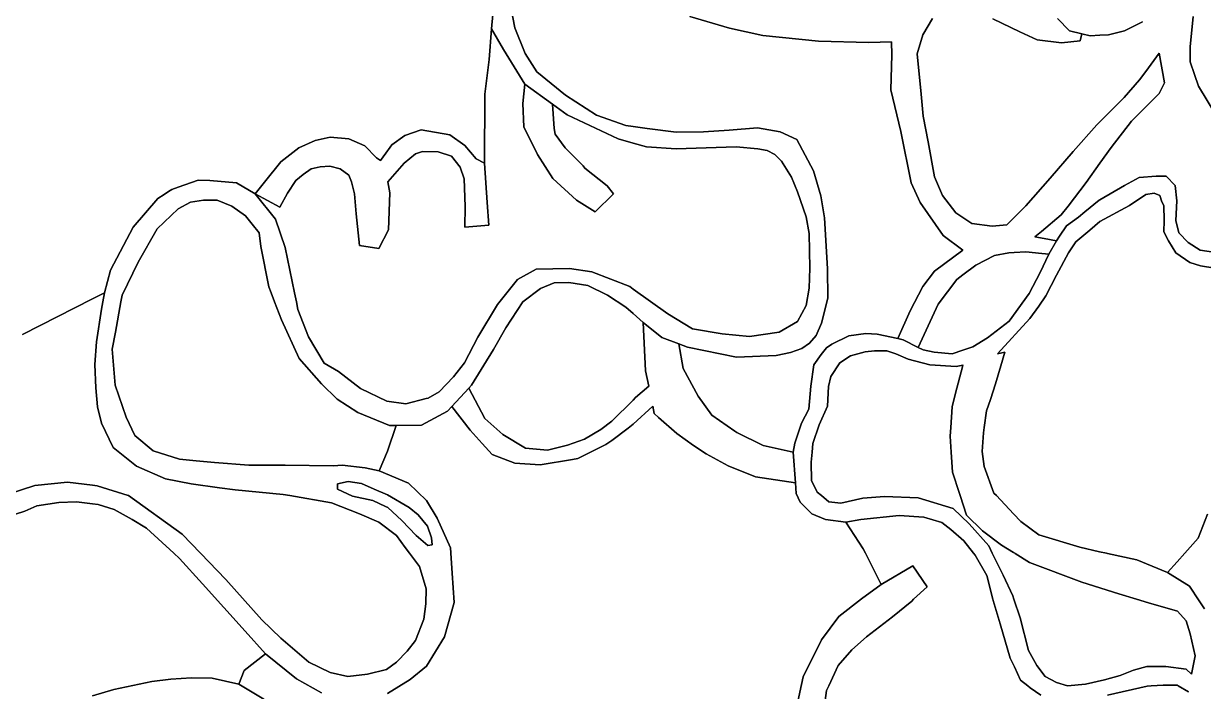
# Model space of a CAD drawing. Header units: inches. Extents: x 288635 to 1232953, y 676945 to 1655780.
# Drawn here: x 509726 to 531902, y 1156167 to 1168717 of the extents above; entities that cross this region are included whole.
import ezdxf

# ---------------------------------------------------------------- set-up
doc = ezdxf.new("R2010")
doc.units = ezdxf.units.IN
doc.header["$MEASUREMENT"] = 0

msp = doc.modelspace()

# ---------------------------------------------------------------- linework, layer by layer
at = {"color": 1}
for points in [[(509418.004, 1159867.7141), (509936.1651, 1160035.3545), (510550.8463, 1160101.3946), (511023.4429, 1160041.2459), (511109.6474, 1160030.2744), (511693.8486, 1159847.3941), (511695.1643, 1159846.4534), (512709.8506, 1159120.9526), (513053.2244, 1158762.6495), (513527.7322, 1158267.5109), (514203.3736, 1157510.5894), (514564.0543, 1157165.1487), (515087.2954, 1156718.1078), (515488.6162, 1156519.9874), (515818.8168, 1156448.8673), (516189.6576, 1156489.5074), (516545.2583, 1156575.8675), (516738.2987, 1156718.1078), (516936.4191, 1156921.3082), (517093.8994, 1157124.5086), (517246.2997, 1157525.8294), (517286.9398, 1157810.31), (517292.0198, 1158094.7906), (517165.0195, 1158516.4314), (516978.5972, 1158762.6495), (516895.779, 1158872.0321), (516733.2187, 1159095.5526), (516403.018, 1159344.4731), (516042.3373, 1159501.9534), (515514.0162, 1159710.2338), (514727.4578, 1159846.4534), (514604.6944, 1159867.7141), (513705.5326, 1159954.0743), (513409.5757, 1159994.0194), (512877.4909, 1160065.8345), (512394.89, 1160162.3547), (511851.3289, 1160401.1152), (511409.368, 1160751.6359), (511190.9276, 1161208.8368), (511114.7274, 1161513.6374), (511084.2474, 1161874.3181), (511063.9273, 1162311.199), (511099.4874, 1162737.9199), (511190.9276, 1163352.6011), (511214.9741, 1163487.9064), (511245.4233, 1163659.2389), (511357.1835, 1164080.8798), (511783.9044, 1164888.6014), (512251.2653, 1165432.1625), (512367.1112, 1165507.1216), (512450.2417, 1165560.9119), (512510.3458, 1165599.8028), (512630.3686, 1165641.4434), (513008.1868, 1165772.5232), (513228.5555, 1165767.014), (513729.5483, 1165726.8031), (514080.069, 1165518.5227), (514462.4541, 1165044.2445), (514645.3345, 1164510.8434), (514818.5414, 1163659.2429), (514853.3895, 1163487.9064), (514882.9252, 1163342.689), (515080.8556, 1162828.7083), (515375.4962, 1162335.9473), (515644.7367, 1162178.467), (516061.2975, 1161858.4264), (516554.0585, 1161619.6659), (516909.6592, 1161573.9458), (517292.0238, 1161670.6886), (517331.3001, 1161680.626), (517534.5005, 1161797.4662), (517808.821, 1162076.8668), (518012.0214, 1162341.0273), (518266.0219, 1162823.6283), (518631.7827, 1163438.3095), (519012.7834, 1163905.6705), (519358.2241, 1164103.7909), (519988.1454, 1164113.9509), (520409.7862, 1164052.9908), (521120.9876, 1163773.5902), (521182.7583, 1163729.3431), (521837.2691, 1163260.5092), (522299.55, 1162981.1086), (522858.3511, 1162889.6684), (523371.4321, 1162838.8683), (523930.2333, 1162920.1485), (524275.674, 1163118.2689), (524433.1543, 1163417.9895), (524489.0344, 1163743.1101), (524504.2744, 1164124.1109), (524494.1144, 1164774.3522), (524438.2343, 1165084.2328), (524270.5939, 1165556.6738), (524158.8337, 1165830.9943), (523970.8733, 1166130.7149), (523843.8731, 1166257.7152), (523701.6328, 1166333.9153), (523528.9125, 1166364.3954), (523117.4316, 1166399.9554), (521989.6694, 1166364.3954), (521435.9483, 1166399.9554), (521182.7583, 1166472.2954), (520902.5472, 1166552.3557), (519942.4253, 1167004.4767), (519669.6876, 1167202.0367), (519149.9437, 1167578.5178), (518748.6229, 1168228.7591), (518523.5189, 1168616.1259), (518564.0692, 1169087.8613)], [(518564.0692, 1169087.8613), (518523.5189, 1168616.1259), (518474.2778, 1168043.2877), (518392.9976, 1167393.0464), (518387.9176, 1166092.5638), (518235.5173, 1166173.844), (518022.1569, 1166427.8445), (517737.6763, 1166625.9649), (517199.1952, 1166722.4851), (516889.3146, 1166615.8049), (516645.4741, 1166438.0045), (516615.5912, 1166395.7311), (516534.3295, 1166280.7756), (516437.1937, 1166143.3639), (516360.9935, 1166194.164), (516142.5531, 1166422.7645), (515837.7525, 1166549.7647), (515487.2318, 1166585.3248), (515207.8312, 1166519.2847), (514897.9506, 1166382.1244), (514562.67, 1166117.9639), (514461.0644, 1165991.759), (514356.5299, 1165861.9161), (514080.069, 1165518.5227), (513729.5483, 1165726.8031), (513228.5555, 1165767.014), (513008.1868, 1165772.5232), (512630.3686, 1165641.4434), (512510.3458, 1165599.8028), (512450.2417, 1165560.9119), (512367.1112, 1165507.1216), (512251.2653, 1165432.1625), (511783.9044, 1164888.6014), (511357.1835, 1164080.8798), (511245.4233, 1163659.2389), (511023.4429, 1163545.6846), (509706.1802, 1162871.8374)], [(518875.6232, 1169056.8008), (518956.9033, 1168640.2399), (519155.0237, 1168157.639), (519373.4642, 1167812.1983), (519911.9452, 1167370.2374), (520496.1464, 1166999.3966), (521044.7875, 1166801.2762), (521182.7583, 1166782.0651), (521446.1083, 1166745.3961), (521994.7494, 1166679.356), (522502.7504, 1166684.436), (522990.4314, 1166714.9161), (523523.8325, 1166755.5562), (523945.4733, 1166684.436), (524260.4339, 1166542.1957), (524570.3145, 1165952.9146), (524712.5548, 1165480.4736), (524778.595, 1165068.9928), (524834.4751, 1164108.8709), (524844.6351, 1163555.1498), (524722.7148, 1163087.7888), (524621.1146, 1162854.1084), (524499.1944, 1162711.8681), (524356.9541, 1162610.2679), (524143.5937, 1162539.1477), (523874.3532, 1162478.1876), (523127.5917, 1162447.7075), (522208.1098, 1162635.6679), (522044.102, 1162697.8182), (521725.5089, 1162818.5483), (521369.9081, 1163103.0289), (521182.7583, 1163266.785), (521044.7875, 1163387.5094), (520699.3468, 1163611.0299), (520333.5861, 1163793.9102), (519972.9054, 1163854.8704), (519698.5848, 1163844.7103), (519444.5843, 1163738.0301), (519109.3036, 1163489.1096), (518789.263, 1163001.4286), (518560.6625, 1162595.0278), (518144.1017, 1161919.3865), (518096.4434, 1161867.9372), (517773.899, 1161519.7358), (517697.0608, 1161436.7855), (517204.2998, 1161172.625), (516730.3198, 1161164.5915), (516604.8586, 1161162.465), (516010.4974, 1161406.3055), (515619.3366, 1161660.306), (515324.6961, 1161944.7865), (514903.0552, 1162422.3075), (514574.2143, 1163149.4007), (514443.8064, 1163487.9064), (514377.7997, 1163659.2429), (514335.4539, 1163769.1619), (514188.1336, 1164526.0834), (514152.5735, 1164785.164), (514024.1929, 1164946.9235), (513898.573, 1165105.2046), (513639.4925, 1165288.085), (513365.1719, 1165399.8452), (513106.0914, 1165399.8452), (512862.2509, 1165364.2851), (512633.6505, 1165237.2849), (512237.4097, 1164861.3641), (511876.7289, 1164236.5229), (511577.0083, 1163611.6816), (511555.1656, 1163487.9064), (511455.0881, 1162920.8002), (511388.2772, 1162599.8487), (511444.9281, 1161920.0382), (511653.2085, 1161320.597), (511815.7688, 1160975.1563), (512161.2095, 1160685.5958), (512659.0505, 1160533.1954), (512967.7591, 1160502.0852), (513314.3718, 1160467.1553), (513959.5331, 1160421.4352), (514645.3345, 1160416.3552), (515549.5763, 1160406.1952), (515717.2166, 1160421.4352), (516149.0175, 1160370.6351), (516412.3364, 1160314.7796), (516961.8191, 1160081.0745), (517297.0998, 1159755.9539), (517500.7736, 1159421.6214), (517749.2207, 1158866.9521), (517762.709, 1158671.3723), (517782.3177, 1158387.046), (517820.3408, 1157835.7101), (517637.4605, 1157190.5488), (517302.1798, 1156641.9077), (516992.2992, 1156392.9872), (516565.5783, 1156128.8266)], [(522251.4751, 1168851.9028), (522993.1566, 1168633.4624), (523623.0778, 1168496.3021), (524664.4799, 1168384.5419), (524664.4799, 1168384.5419), (525614.4418, 1168359.1418), (526041.1627, 1168374.3818), (526046.799, 1168128.3499), (526026.479, 1167473.0285), (526214.4394, 1166690.707), (526407.4798, 1165725.5051), (526575.1201, 1165354.6643), (527012.001, 1164734.9031), (527382.8417, 1164460.5825), (526848.6786, 1164067.2289), (526628.5449, 1163779.3616), (526391.4777, 1163322.1607), (526156.0799, 1162796.4702), (525768.232, 1162880.4373), (525554.8715, 1162890.5973), (525234.8309, 1162849.9572), (524919.8703, 1162692.4769), (524818.2701, 1162621.3567), (524716.6699, 1162499.4365), (524579.5096, 1162301.3161), (524523.6295, 1161905.0753), (524482.9894, 1161468.1944), (524350.9091, 1161209.1139), (524223.9089, 1160833.1932), (524193.4288, 1160665.5528), (523628.4521, 1160789.3446), (523131.0344, 1161032.7617), (523091.6444, 1161060.202), (522660.0752, 1161360.8457), (522406.0747, 1161715.3881), (522125.6158, 1162233.9725), (522044.102, 1162697.8182), (522208.1098, 1162635.6679), (523127.5917, 1162447.7075), (523874.3532, 1162478.1876), (524143.5937, 1162539.1477), (524356.9541, 1162610.2679), (524499.1944, 1162711.8681), (524621.1146, 1162854.1084), (524722.7148, 1163087.7888), (524844.6351, 1163555.1498), (524834.4751, 1164108.8709), (524778.595, 1165068.9928), (524712.5548, 1165480.4736), (524570.3145, 1165952.9146), (524260.4339, 1166542.1957), (523945.4733, 1166684.436), (523523.8325, 1166755.5562), (522990.4314, 1166714.9161), (522502.7504, 1166684.436), (521994.7494, 1166679.356), (521446.1083, 1166745.3961), (521182.7583, 1166782.0651), (521044.7875, 1166801.2762), (520496.1464, 1166999.3966), (519911.9452, 1167370.2374), (519373.4642, 1167812.1983), (519155.0237, 1168157.639), (518956.9033, 1168640.2399), (518875.6232, 1169056.8008)], [(526808.8006, 1168814.1512), (526631.0002, 1168509.3506), (526524.32, 1168148.6699), (526595.4401, 1167391.7484), (526636.0802, 1166980.2676), (526727.5204, 1166497.6666), (526849.4407, 1165837.2653), (526996.7609, 1165486.7446), (527245.6814, 1165161.6239), (527550.4821, 1164958.4235), (527931.4828, 1164907.6234), (528205.8034, 1164938.1035), (528566.4841, 1165293.7042), (529018.605, 1165811.8652), (529455.4859, 1166314.7862), (529897.4467, 1166817.7072), (529954.6829, 1166874.3767), (530410.5278, 1167325.7083), (530700.0884, 1167660.9889), (530818.0585, 1167819.3598), (531070.9291, 1168158.8299), (531172.5293, 1167605.1088), (531070.9291, 1167401.9084), (530552.7681, 1166883.7474), (530166.6873, 1166390.9864), (529954.6829, 1166091.415), (529699.3263, 1165730.5851), (529358.9657, 1165288.6242), (529226.8854, 1165120.9838), (528856.0447, 1164811.1032), (528734.1244, 1164709.503), (528909.0489, 1164676.791), (529141.7057, 1164633.2827), (528999.7236, 1164384.1062), (528800.8842, 1164401.8745), (528745.1819, 1164407.8003), (528562.1237, 1164427.2746), (528345.1684, 1164413.2774), (528247.1631, 1164406.9545), (527972.8426, 1164361.2345), (527627.4019, 1164178.3541), (527382.8457, 1163995.7981), (527266.7212, 1163909.1136), (526916.2005, 1163441.7526), (526542.2601, 1162633.1235), (526260.993, 1162773.757), (526156.0799, 1162796.4702), (526391.4777, 1163322.1607), (526628.5449, 1163779.3616), (526848.6786, 1164067.2289), (527382.8417, 1164460.5825), (527012.001, 1164734.9031), (526575.1201, 1165354.6643), (526407.4798, 1165725.5051), (526214.4394, 1166690.707), (526026.479, 1167473.0285), (526046.799, 1168128.3499), (526041.1627, 1168374.3818), (525614.4418, 1168359.1418), (524664.4799, 1168384.5419), (523623.0778, 1168496.3021), (522993.1566, 1168633.4624), (522251.4751, 1168851.9028)], [(532305.316, 1164390.5126), (531843.0351, 1164461.6328), (531614.4347, 1164603.873), (531441.7143, 1164786.7534), (531385.8342, 1165015.3539), (531401.0742, 1165386.1946), (531370.5942, 1165675.7552), (531202.9538, 1165848.4755), (531014.9935, 1165848.4755), (530694.9528, 1165823.0755), (530420.6323, 1165675.7552), (529954.6829, 1165408.0821), (529943.1113, 1165401.4346), (529673.8708, 1165177.9142), (529557.0305, 1165081.394), (529328.4301, 1164913.7537), (529196.3498, 1164720.7133), (529141.7057, 1164633.2827), (528909.0489, 1164676.791), (528734.1244, 1164709.503), (528856.0447, 1164811.1032), (529226.8854, 1165120.9838), (529358.9657, 1165288.6242), (529699.3263, 1165730.5851), (529954.6829, 1166091.415), (530166.6873, 1166390.9864), (530552.7681, 1166883.7474), (531070.9291, 1167401.9084), (531172.5293, 1167605.1088), (531070.9291, 1168158.8299), (530818.0585, 1167819.3598), (530700.0884, 1167660.9889), (530410.5278, 1167325.7083), (529954.6829, 1166874.3767), (529897.4467, 1166817.7072), (529455.4859, 1166314.7862), (529018.605, 1165811.8652), (528566.4841, 1165293.7042), (528205.8034, 1164938.1035), (527931.4828, 1164907.6234), (527550.4821, 1164958.4235), (527245.6814, 1165161.6239), (526996.7609, 1165486.7446), (526849.4407, 1165837.2653), (526727.5204, 1166497.6666), (526636.0802, 1166980.2676), (526595.4401, 1167391.7484), (526524.32, 1168148.6699), (526631.0002, 1168509.3506), (526808.8006, 1168814.1512)], [(529158.4191, 1168811.1375), (529387.0195, 1168582.537), (529615.2099, 1168527.9698), (529582.4861, 1168392.5104), (529237.0454, 1168356.9503), (528779.8445, 1168412.8304), (528449.6439, 1168560.1507), (527941.6428, 1168809.0712)], [(527941.6428, 1168809.0712), (528449.6439, 1168560.1507), (528779.8445, 1168412.8304), (529237.0454, 1168356.9503), (529582.4861, 1168392.5104), (529615.2099, 1168527.9698), (529776.487, 1168489.4035), (529954.6829, 1168498.3133), (530115.1543, 1168506.3368), (530419.9549, 1168582.537), (530758.6223, 1168751.8707)], [(530758.6223, 1168751.8707), (530419.9549, 1168582.537), (530115.1543, 1168506.3368), (529954.6829, 1168498.3133), (529776.487, 1168489.4035), (529615.2099, 1168527.9698), (529387.0195, 1168582.537), (529158.4191, 1168811.1375)], [(532152.9157, 1166971.1578), (531808.491, 1167541.1349), (531735.3993, 1167760.41), (531656.0907, 1167998.3358), (531656.0907, 1168277.7364), (531706.8908, 1168853.4709)], [(531706.8908, 1168853.4709), (531656.0907, 1168277.7364), (531656.0907, 1167998.3358), (531735.3993, 1167760.41), (531808.491, 1167541.1349), (532152.9157, 1166971.1578)], [(528846.7181, 1156093.5437), (528648.5977, 1156235.784), (528602.8829, 1156271.34), (528465.7174, 1156378.0243), (528353.9571, 1156626.9447), (528272.677, 1156794.5851), (528079.6366, 1157439.7464), (527952.6363, 1157876.6272), (527946.5911, 1157899.8003), (527830.7161, 1158343.9882), (527612.2757, 1158724.9889), (527582.4314, 1158762.6495), (527398.9152, 1158994.2295), (527155.0747, 1159212.6699), (526987.4344, 1159339.6702), (526647.0737, 1159441.2704), (526184.7928, 1159471.7504), (525463.4314, 1159400.6303), (525178.9508, 1159344.7502), (524797.95, 1159400.6303), (524543.9495, 1159502.2305), (524325.5091, 1159725.7509), (524249.3089, 1159888.3113), (524234.2779, 1160083.7143), (524193.4288, 1160665.5528), (524223.9089, 1160833.1932), (524350.9091, 1161209.1139), (524482.9894, 1161468.1944), (524523.6295, 1161905.0753), (524579.5096, 1162301.3161), (524716.6699, 1162499.4365), (524818.2701, 1162621.3567), (524919.8703, 1162692.4769), (525234.8309, 1162849.9572), (525554.8715, 1162890.5973), (525768.232, 1162880.4373), (526156.0799, 1162796.4702), (526260.993, 1162773.757), (526542.2601, 1162633.1235), (526636.9137, 1162585.7967), (526840.1141, 1162545.1566), (527180.4748, 1162509.5965), (527382.8457, 1162578.8287), (527566.5556, 1162641.6768), (527845.9561, 1162809.3171), (528251.4679, 1163125.5901), (528627.3887, 1163643.7511), (528835.6691, 1164039.9919), (528999.7236, 1164384.1062), (529141.7057, 1164633.2827), (529196.3498, 1164720.7133), (529328.4301, 1164913.7537), (529557.0305, 1165081.394), (529673.8708, 1165177.9142), (529943.1113, 1165401.4346), (529954.6829, 1165408.0821), (530420.6323, 1165675.7552), (530694.9528, 1165823.0755), (531014.9935, 1165848.4755), (531202.9538, 1165848.4755), (531370.5942, 1165675.7552), (531401.0742, 1165386.1946), (531385.8342, 1165015.3539), (531441.7143, 1164786.7534), (531614.4347, 1164603.873), (531843.0351, 1164461.6328), (532305.316, 1164390.5126)], [(532117.3557, 1164121.2721), (531848.1151, 1164166.9922), (531649.9947, 1164227.9523), (531385.8342, 1164410.8327), (531243.5939, 1164634.3531), (531157.2337, 1164807.0734), (531167.3938, 1165015.3539), (531157.2337, 1165299.8344), (531121.6737, 1165365.8746), (531086.1136, 1165487.7948), (530974.3534, 1165533.5149), (530821.9531, 1165503.0348), (530512.0725, 1165299.8344), (529958.3513, 1165000.1138), (529954.6829, 1164996.9411), (529770.391, 1164837.5535), (529506.2304, 1164614.0331), (529363.9902, 1164410.8327), (529140.4697, 1163989.1918), (528942.3493, 1163603.111), (528810.2691, 1163410.0706), (528642.6287, 1163176.3902), (528028.8365, 1162509.5965), (528168.3679, 1162545.4272), (528093.0146, 1162283.907), (527995.6476, 1161945.986), (527899.9323, 1161655.9396), (527828.0072, 1161437.9849), (527781.9117, 1161126.8404), (527767.0471, 1161026.5041), (527741.6471, 1160675.9834), (527782.2871, 1160396.5829), (527965.1675, 1159893.6619), (528010.128, 1159846.4534), (528333.4683, 1159506.946), (528473.1685, 1159360.2608), (528808.4492, 1159111.3403), (529580.6107, 1158877.6598), (529946.3715, 1158791.2997), (530079.1173, 1158762.6495), (530099.3645, 1158758.2796), (530652.4929, 1158638.8993), (531228.5102, 1158404.3214), (531639.991, 1158145.2409), (531824.7601, 1157868.0872), (531924.4716, 1157718.52)], [(531980.3517, 1159496.5236), (531802.5514, 1159044.4027), (531549.8679, 1158762.6495), (531408.2834, 1158604.7765), (531228.5102, 1158404.3214), (530652.4929, 1158638.8993), (530099.3645, 1158758.2796), (530079.1173, 1158762.6495), (529946.3715, 1158791.2997), (529580.6107, 1158877.6598), (528808.4492, 1159111.3403), (528473.1685, 1159360.2608), (528333.4683, 1159506.946), (528010.128, 1159846.4534), (527965.1675, 1159893.6619), (527782.2871, 1160396.5829), (527741.6471, 1160675.9834), (527767.0471, 1161026.5041), (527781.9117, 1161126.8404), (527828.0072, 1161437.9849), (527899.9323, 1161655.9396), (527995.6476, 1161945.986), (528093.0146, 1162283.907), (528168.3679, 1162545.4272), (528028.8365, 1162509.5965), (528642.6287, 1163176.3902), (528810.2691, 1163410.0706), (528942.3493, 1163603.111), (529140.4697, 1163989.1918), (529363.9902, 1164410.8327), (529506.2304, 1164614.0331), (529770.391, 1164837.5535), (529954.6829, 1164996.9411), (529958.3513, 1165000.1138), (530512.0725, 1165299.8344), (530821.9531, 1165503.0348), (530974.3534, 1165533.5149), (531086.1136, 1165487.7948), (531121.6737, 1165365.8746), (531157.2337, 1165299.8344), (531167.3938, 1165015.3539), (531157.2337, 1164807.0734), (531243.5939, 1164634.3531), (531385.8342, 1164410.8327), (531649.9947, 1164227.9523), (531848.1151, 1164166.9922), (532117.3557, 1164121.2721)], [(509706.1802, 1162871.8374), (511023.4429, 1163545.6846), (511245.4233, 1163659.2389), (511214.9741, 1163487.9064), (511190.9276, 1163352.6011), (511099.4874, 1162737.9199), (511063.9273, 1162311.199), (511084.2474, 1161874.3181), (511114.7274, 1161513.6374), (511190.9276, 1161208.8368), (511409.368, 1160751.6359), (511851.3289, 1160401.1152), (512394.89, 1160162.3547), (512394.89, 1160162.3547), (512877.4909, 1160065.8345), (513409.5757, 1159994.0194), (513705.5326, 1159954.0743), (514604.6944, 1159867.7141), (514727.4578, 1159846.4534), (515514.0162, 1159710.2338), (516042.3373, 1159501.9534), (516403.018, 1159344.4731), (516733.2187, 1159095.5526), (516895.779, 1158872.0321), (516978.5972, 1158762.6495), (517165.0195, 1158516.4314), (517292.0198, 1158094.7906), (517286.9398, 1157810.31), (517246.2997, 1157525.8294), (517093.8994, 1157124.5086), (516936.4191, 1156921.3082), (516738.2987, 1156718.1078), (516545.2583, 1156575.8675), (516189.6576, 1156489.5074), (515818.8168, 1156448.8673), (515488.6162, 1156519.9874), (515087.2954, 1156718.1078), (514564.0543, 1157165.1487), (514203.3736, 1157510.5894), (513527.7322, 1158267.5109), (513053.2244, 1158762.6495), (512709.8506, 1159120.9526), (511695.1643, 1159846.4534), (511693.8486, 1159847.3941), (511109.6474, 1160030.2744), (511023.4429, 1160041.2459), (510550.8463, 1160101.3946), (509936.1651, 1160035.3545), (509418.004, 1159867.7141)], [(516565.5783, 1156128.8266), (516992.2992, 1156392.9872), (517302.1798, 1156641.9077), (517637.4605, 1157190.5488), (517820.3408, 1157835.7101), (517782.3177, 1158387.046), (517762.709, 1158671.3723), (517749.2207, 1158866.9521), (517500.7736, 1159421.6214), (517297.0998, 1159755.9539), (516961.8191, 1160081.0745), (516412.3364, 1160314.7796), (516568.506, 1160680.6805), (516730.3198, 1161164.5915), (517204.2998, 1161172.625), (517697.0608, 1161436.7855), (517773.899, 1161519.7358), (518119.0154, 1161075.7381), (518345.5921, 1160826.2112), (518535.9536, 1160616.5678), (518957.5944, 1160459.0875), (519438.0829, 1160426.512), (520042.1288, 1160523.9025), (520141.2368, 1160545.4477), (520420.7662, 1160682.5246), (520669.5579, 1160804.5282), (520781.1659, 1160883.4705), (521088.9509, 1161112.0675), (521183.7775, 1161189.0213), (521551.9302, 1161527.746), (521580.573, 1161387.3041), (521662.6358, 1161315.0888), (522004.2425, 1161014.475), (522316.5062, 1160787.4757), (522555.8385, 1160632.1838), (522555.8385, 1160632.1838), (522968.5692, 1160405.0829), (523485.5768, 1160196.6767), (524234.2779, 1160083.7143), (524249.3089, 1159888.3113), (524325.5091, 1159725.7509), (524543.9495, 1159502.2305), (524797.95, 1159400.6303), (525178.9508, 1159344.7502), (525508.8093, 1158844.5832), (525549.7762, 1158762.6495), (525844.09, 1158174.0219), (525473.2492, 1157909.8614), (525046.5284, 1157574.5807), (524721.4077, 1157137.6998), (524379.1431, 1156442.6996), (524264.073, 1155921.1047)], [(515326.0558, 1156138.9867), (514853.6149, 1156403.1472), (514274.4937, 1156875.5881), (513893.493, 1157297.229), (513090.8514, 1158186.2308), (512659.0505, 1158663.7517), (512551.3225, 1158762.6495), (512039.2893, 1159232.7128), (511764.9687, 1159395.2732), (511429.6881, 1159588.3136), (511129.9675, 1159679.7537), (511023.4429, 1159692.9049), (510718.4866, 1159730.5538), (510388.286, 1159715.3138), (509976.8051, 1159654.3537), (509748.2047, 1159552.7535), (509377.3639, 1159435.9133)], [(509377.3639, 1159435.9133), (509748.2047, 1159552.7535), (509976.8051, 1159654.3537), (510388.286, 1159715.3138), (510718.4866, 1159730.5538), (511023.4429, 1159692.9049), (511129.9675, 1159679.7537), (511429.6881, 1159588.3136), (511764.9687, 1159395.2732), (512039.2893, 1159232.7128), (512551.3225, 1158762.6495), (512659.0505, 1158663.7517), (513090.8514, 1158186.2308), (513893.493, 1157297.229), (514274.4937, 1156875.5881), (513869.6594, 1156560.0603), (513869.6594, 1156560.0603), (513771.5727, 1156301.547), (513268.6517, 1156413.3072), (512882.571, 1156423.4672), (512491.4102, 1156398.0672), (512135.8095, 1156352.3471), (511424.608, 1156199.9468), (511023.4429, 1156085.9794)], [(524747.3682, 1155670.9103), (524818.4884, 1156183.9913), (524858.8754, 1156271.34), (525036.9288, 1156656.4323), (525296.0093, 1156945.9929), (525570.3299, 1157194.9133), (526058.0109, 1157570.8341), (526418.6916, 1157865.4747), (526455.6078, 1157899.8003), (526708.2522, 1158134.7152), (526439.0116, 1158525.876), (525844.09, 1158174.0219), (525549.7762, 1158762.6495), (525508.8093, 1158844.5832), (525178.9508, 1159344.7502), (525463.4314, 1159400.6303), (526184.7928, 1159471.7504), (526647.0737, 1159441.2704), (526987.4344, 1159339.6702), (527155.0747, 1159212.6699), (527398.9152, 1158994.2295), (527582.4314, 1158762.6495), (527612.2757, 1158724.9889), (527612.2757, 1158724.9889), (527830.7161, 1158343.9882), (527946.5911, 1157899.8003), (527952.6363, 1157876.6272), (528079.6366, 1157439.7464), (528272.677, 1156794.5851), (528353.9571, 1156626.9447), (528465.7174, 1156378.0243), (528602.8829, 1156271.34), (528648.5977, 1156235.784), (528846.7181, 1156093.5437)], [(531924.4716, 1157718.52), (531824.7601, 1157868.0872), (531639.991, 1158145.2409), (531228.5102, 1158404.3214), (531408.2834, 1158604.7765), (531549.8679, 1158762.6495), (531802.5514, 1159044.4027), (531980.3517, 1159496.5236)], [(524264.073, 1155921.1047), (524379.1431, 1156442.6996), (524721.4077, 1157137.6998), (525046.5284, 1157574.5807), (525473.2492, 1157909.8614), (525844.09, 1158174.0219), (526439.0116, 1158525.876), (526708.2522, 1158134.7152), (526455.6078, 1157899.8003), (526418.6916, 1157865.4747), (526058.0109, 1157570.8341), (525570.3299, 1157194.9133), (525296.0093, 1156945.9929), (525036.9288, 1156656.4323), (524858.8754, 1156271.34), (524818.4884, 1156183.9913), (524747.3682, 1155670.9103)], [(514244.65, 1156020.511), (513771.5727, 1156301.547), (513869.6594, 1156560.0603), (514274.4937, 1156875.5881), (514853.6149, 1156403.1472), (515326.0558, 1156138.9867)], [(511023.4429, 1156085.9794), (511424.608, 1156199.9468), (512135.8095, 1156352.3471), (512491.4102, 1156398.0672), (512882.571, 1156423.4672), (513268.6517, 1156413.3072), (513771.5727, 1156301.547), (514244.65, 1156020.511)], [(531620.4037, 1156159.5838), (531429.487, 1156271.34), (531412.1233, 1156281.5041), (531142.8827, 1156286.5841), (530918.0329, 1156271.34), (530843.1621, 1156266.264), (530101.4806, 1156093.5437)], [(530101.4806, 1156093.5437), (530843.1621, 1156266.264), (530918.0329, 1156271.34), (531142.8827, 1156286.5841), (531412.1233, 1156281.5041), (531429.487, 1156271.34), (531620.4037, 1156159.5838)]]:
    msp.add_lwpolyline(points, dxfattribs=at)
for points in [[(520119.5597, 1165396.0232), (520470.0804, 1165182.6628), (520815.5211, 1165517.9434), (520694.9458, 1165667.1136), (520277.0401, 1166000.5444), (520243.7461, 1166047.1571), (519906.1993, 1166381.5452), (519718.2389, 1166640.6257), (519698.2797, 1166747.3734), (519669.6876, 1167202.0367), (519942.4253, 1167004.4767), (520902.5472, 1166552.3557), (521182.7583, 1166472.2954), (521435.9483, 1166399.9554), (521989.6694, 1166364.3954), (523117.4316, 1166399.9554), (523528.9125, 1166364.3954), (523701.6328, 1166333.9153), (523843.8731, 1166257.7152), (523970.8733, 1166130.7149), (524158.8337, 1165830.9943), (524270.5939, 1165556.6738), (524438.2343, 1165084.2328), (524494.1144, 1164774.3522), (524504.2744, 1164124.1109), (524489.0344, 1163743.1101), (524433.1543, 1163417.9895), (524275.674, 1163118.2689), (523930.2333, 1162920.1485), (523371.4321, 1162838.8683), (522858.3511, 1162889.6684), (522299.55, 1162981.1086), (521837.2691, 1163260.5092), (521182.7583, 1163729.3431), (521120.9876, 1163773.5902), (520409.7862, 1164052.9908), (519988.1454, 1164113.9509), (519358.2241, 1164103.7909), (519012.7834, 1163905.6705), (518631.7827, 1163438.3095), (518266.0219, 1162823.6283), (518012.0214, 1162341.0273), (517808.821, 1162076.8668), (517534.5005, 1161797.4662), (517331.3001, 1161680.626), (517292.0238, 1161670.6886), (516909.6592, 1161573.9458), (516554.0585, 1161619.6659), (516061.2975, 1161858.4264), (515644.7367, 1162178.467), (515375.4962, 1162335.9473), (515080.8556, 1162828.7083), (514882.9252, 1163342.689), (514853.3895, 1163487.9064), (514818.5414, 1163659.2429), (514645.3345, 1164510.8434), (514462.4541, 1165044.2445), (514080.069, 1165518.5227), (514543.4019, 1165266.9345), (514686.9828, 1165528.6961), (514845.7331, 1165766.8216), (514983.3167, 1165883.2385), (515131.4837, 1165989.0721), (515300.8173, 1166026.1138), (515483.2038, 1166037.4027), (515677.9375, 1165986.6026), (515838.8045, 1165868.069), (515889.6046, 1165741.0688), (515948.8714, 1165520.935), (515974.2715, 1165139.9342), (516042.0049, 1164547.2664), (516406.0723, 1164487.9996), (516583.8727, 1164843.6003), (516609.2727, 1165537.8684), (516575.4134, 1165745.8612), (516793.8354, 1165996.6052), (516881.1238, 1166096.8106), (517093.8492, 1166268.2609), (517224.0245, 1166315.886), (517516.1251, 1166309.536), (517766.9506, 1166226.9859), (517932.0509, 1166020.6104), (518005.0761, 1165801.535), (518027.3011, 1165280.834), (518017.7761, 1164893.4832), (518468.627, 1164928.4083), (518438.9771, 1165356.0791), (518387.9176, 1166092.5638), (518392.9976, 1167393.0464), (518474.2778, 1168043.2877), (518523.5189, 1168616.1259), (518748.6229, 1168228.7591), (519149.9437, 1167578.5178), (519108.6377, 1167214.6668), (519128.9578, 1166777.786), (519382.9583, 1166254.5449), (519672.5188, 1165807.504), (520119.5597, 1165396.0232)], [(520815.5211, 1165517.9434), (520470.0804, 1165182.6628), (520119.5597, 1165396.0232), (519672.5188, 1165807.504), (519382.9583, 1166254.5449), (519128.9578, 1166777.786), (519108.6377, 1167214.6668), (519149.9437, 1167578.5178), (519669.6876, 1167202.0367), (519698.2797, 1166747.3734), (519718.2389, 1166640.6257), (519906.1993, 1166381.5452), (520243.7461, 1166047.1571), (520277.0401, 1166000.5444), (520694.9458, 1165667.1136), (520815.5211, 1165517.9434)], [(518022.1569, 1166427.8445), (518235.5173, 1166173.844), (518387.9176, 1166092.5638), (518438.9771, 1165356.0791), (518468.627, 1164928.4083), (518017.7761, 1164893.4832), (518027.3011, 1165280.834), (518005.0761, 1165801.535), (517932.0509, 1166020.6104), (517766.9506, 1166226.9859), (517516.1251, 1166309.536), (517224.0245, 1166315.886), (517093.8492, 1166268.2609), (516881.1238, 1166096.8106), (516793.8354, 1165996.6052), (516575.4134, 1165745.8612), (516609.2727, 1165537.8684), (516583.8727, 1164843.6003), (516406.0723, 1164487.9996), (516042.0049, 1164547.2664), (515974.2715, 1165139.9342), (515948.8714, 1165520.935), (515889.6046, 1165741.0688), (515838.8045, 1165868.069), (515677.9375, 1165986.6026), (515483.2038, 1166037.4027), (515300.8173, 1166026.1138), (515131.4837, 1165989.0721), (514983.3167, 1165883.2385), (514845.7331, 1165766.8216), (514686.9828, 1165528.6961), (514543.4019, 1165266.9345), (514080.069, 1165518.5227), (514356.5299, 1165861.9161), (514461.0644, 1165991.759), (514562.67, 1166117.9639), (514897.9506, 1166382.1244), (515207.8312, 1166519.2847), (515487.2318, 1166585.3248), (515837.7525, 1166549.7647), (516142.5531, 1166422.7645), (516360.9935, 1166194.164), (516437.1937, 1166143.3639), (516534.3295, 1166280.7756), (516615.5912, 1166395.7311), (516645.4741, 1166438.0045), (516889.3146, 1166615.8049), (517199.1952, 1166722.4851), (517737.6763, 1166625.9649), (518022.1569, 1166427.8445)], [(516010.4974, 1161406.3055), (516604.8586, 1161162.465), (516730.3198, 1161164.5915), (516568.506, 1160680.6805), (516412.3364, 1160314.7796), (516149.0175, 1160370.6351), (515717.2166, 1160421.4352), (515549.5763, 1160406.1952), (514645.3345, 1160416.3552), (513959.5331, 1160421.4352), (513314.3718, 1160467.1553), (512967.7591, 1160502.0852), (512659.0505, 1160533.1954), (512161.2095, 1160685.5958), (511815.7688, 1160975.1563), (511653.2085, 1161320.597), (511444.9281, 1161920.0382), (511388.2772, 1162599.8487), (511455.0881, 1162920.8002), (511555.1656, 1163487.9064), (511577.0083, 1163611.6816), (511876.7289, 1164236.5229), (512237.4097, 1164861.3641), (512633.6505, 1165237.2849), (512862.2509, 1165364.2851), (513106.0914, 1165399.8452), (513365.1719, 1165399.8452), (513639.4925, 1165288.085), (513898.573, 1165105.2046), (514024.1929, 1164946.9235), (514152.5735, 1164785.164), (514188.1336, 1164526.0834), (514335.4539, 1163769.1619), (514377.7997, 1163659.2429), (514443.8064, 1163487.9064), (514574.2143, 1163149.4007), (514903.0552, 1162422.3075), (515324.6961, 1161944.7865), (515619.3366, 1161660.306), (516010.4974, 1161406.3055)], [(527382.8457, 1162578.8287), (527180.4748, 1162509.5965), (526840.1141, 1162545.1566), (526636.9137, 1162585.7967), (526542.2601, 1162633.1235), (526916.2005, 1163441.7526), (527266.7212, 1163909.1136), (527382.8457, 1163995.7981), (527627.4019, 1164178.3541), (527972.8426, 1164361.2345), (528247.1631, 1164406.9545), (528345.1684, 1164413.2774), (528562.1237, 1164427.2746), (528745.1819, 1164407.8003), (528800.8842, 1164401.8745), (528999.7236, 1164384.1062), (528835.6691, 1164039.9919), (528627.3887, 1163643.7511), (528251.4679, 1163125.5901), (527845.9561, 1162809.3171), (527566.5556, 1162641.6768), (527382.8457, 1162578.8287)], [(519948.1964, 1160794.3682), (519572.2757, 1160702.928), (519160.7948, 1160738.488), (518734.074, 1160992.4885), (518398.7933, 1161297.2892), (518096.4434, 1161867.9372), (518144.1017, 1161919.3865), (518560.6625, 1162595.0278), (518789.263, 1163001.4286), (519109.3036, 1163489.1096), (519444.5843, 1163738.0301), (519698.5848, 1163844.7103), (519972.9054, 1163854.8704), (520333.5861, 1163793.9102), (520699.3468, 1163611.0299), (521044.7875, 1163387.5094), (521182.7583, 1163266.785), (521369.9081, 1163103.0289), (521416.531, 1162191.6391), (521475.4837, 1161902.5804), (521228.359, 1161688.4499), (521182.7583, 1161643.3674), (520781.3181, 1161246.4891), (520578.1177, 1161089.0087), (520268.2371, 1160906.1284), (519948.1964, 1160794.3682)], [(522406.0747, 1161715.3881), (522660.0752, 1161360.8457), (523091.6444, 1161060.202), (523131.0344, 1161032.7617), (523628.4521, 1160789.3446), (524193.4288, 1160665.5528), (524234.2779, 1160083.7143), (523485.5768, 1160196.6767), (522968.5692, 1160405.0829), (522555.8385, 1160632.1838), (522316.5062, 1160787.4757), (522004.2425, 1161014.475), (521662.6358, 1161315.0888), (521580.573, 1161387.3041), (521551.9302, 1161527.746), (521183.7775, 1161189.0213), (521088.9509, 1161112.0675), (520781.1659, 1160883.4705), (520669.5579, 1160804.5282), (520420.7662, 1160682.5246), (520141.2368, 1160545.4477), (520042.1288, 1160523.9025), (519438.0829, 1160426.512), (518957.5944, 1160459.0875), (518535.9536, 1160616.5678), (518345.5921, 1160826.2112), (518119.0154, 1161075.7381), (517773.899, 1161519.7358), (518096.4434, 1161867.9372), (518398.7933, 1161297.2892), (518734.074, 1160992.4885), (519160.7948, 1160738.488), (519572.2757, 1160702.928), (519948.1964, 1160794.3682), (520268.2371, 1160906.1284), (520578.1177, 1161089.0087), (520781.3181, 1161246.4891), (521182.7583, 1161643.3674), (521228.359, 1161688.4499), (521475.4837, 1161902.5804), (521416.531, 1162191.6391), (521369.9081, 1163103.0289), (521725.5089, 1162818.5483), (522044.102, 1162697.8182), (522125.6158, 1162233.9725), (522406.0747, 1161715.3881)], [(526123.8327, 1162509.5965), (525951.1123, 1162570.5566), (525722.5119, 1162570.5566), (525544.7115, 1162550.2366), (525270.391, 1162474.0364), (525067.1906, 1162341.9562), (524899.5502, 1162087.9557), (524853.8301, 1161894.9153), (524838.5901, 1161529.1546), (524681.1098, 1161178.6339), (524559.1896, 1160823.0331), (524545.4953, 1160665.5488), (524528.7095, 1160472.5124), (524538.8695, 1160132.1518), (524640.4697, 1159913.7113), (524722.6738, 1159846.4534), (524863.9902, 1159730.831), (525087.5106, 1159705.4309), (525498.9914, 1159796.8711), (525905.3922, 1159832.4312), (526540.3935, 1159801.9511), (527195.7148, 1159603.8307), (527500.5154, 1159314.2701), (527866.2762, 1158902.7893), (527934.4176, 1158762.6495), (528135.5167, 1158349.0682), (528318.3971, 1157962.9874), (528340.2396, 1157899.8003), (528460.6374, 1157551.5066), (528613.0377, 1156936.8254), (528770.518, 1156652.3448), (528927.9983, 1156444.0644), (529141.3587, 1156337.3842), (529344.5591, 1156271.344), (529684.9198, 1156301.8241), (530040.5205, 1156383.1043), (530340.2411, 1156464.3844), (530589.1616, 1156565.9846), (530838.0821, 1156637.1048), (531198.7628, 1156637.1048), (531579.7636, 1156586.3047), (531676.5107, 1156487.8602), (531749.7751, 1156835.4957), (531653.2549, 1157246.9766), (531577.0547, 1157490.817), (531415.355, 1157676.274), (530870.9333, 1157831.1777), (530642.1914, 1157899.8003), (530312.1322, 1157998.8181), (529616.1708, 1158222.3385), (528635.7289, 1158588.0992), (528363.4403, 1158758.2796), (528356.4485, 1158762.6495), (528333.4683, 1158777.0121), (528107.4078, 1158918.2999), (527751.8071, 1159187.5404), (527447.0065, 1159482.181), (527333.1713, 1159846.4534), (527320.0062, 1159888.5818), (527187.926, 1160289.9026), (527162.5063, 1160665.5488), (527142.2059, 1160965.544), (527152.6603, 1161126.8404), (527177.7659, 1161514.1851), (527238.606, 1161745.7424), (527382.8457, 1162294.7179), (527384.1635, 1162299.7334), (527382.8457, 1162299.4347), (527256.6749, 1162270.836), (526758.834, 1162306.3961), (526352.4331, 1162413.0763), (526123.8327, 1162509.5965)], [(526758.834, 1162306.3961), (527256.6749, 1162270.836), (527382.8457, 1162299.4347), (527384.1635, 1162299.7334), (527382.8457, 1162294.7179), (527238.606, 1161745.7424), (527177.7659, 1161514.1851), (527152.6603, 1161126.8404), (527142.2059, 1160965.544), (527162.5063, 1160665.5488), (527187.926, 1160289.9026), (527320.0062, 1159888.5818), (527333.1713, 1159846.4534), (527447.0065, 1159482.181), (527751.8071, 1159187.5404), (528107.4078, 1158918.2999), (528333.4683, 1158777.0121), (528356.4485, 1158762.6495), (528363.4403, 1158758.2796), (528635.7289, 1158588.0992), (529616.1708, 1158222.3385), (530312.1322, 1157998.8181), (530642.1914, 1157899.8003), (530870.9333, 1157831.1777), (531415.355, 1157676.274), (531577.0547, 1157490.817), (531653.2549, 1157246.9766), (531749.7751, 1156835.4957), (531676.5107, 1156487.8602), (531579.7636, 1156586.3047), (531198.7628, 1156637.1048), (530838.0821, 1156637.1048), (530589.1616, 1156565.9846), (530340.2411, 1156464.3844), (530040.5205, 1156383.1043), (529684.9198, 1156301.8241), (529344.5591, 1156271.344), (529141.3587, 1156337.3842), (528927.9983, 1156444.0644), (528770.518, 1156652.3448), (528613.0377, 1156936.8254), (528460.6374, 1157551.5066), (528340.2396, 1157899.8003), (528318.3971, 1157962.9874), (528135.5167, 1158349.0682), (527934.4176, 1158762.6495), (527866.2762, 1158902.7893), (527500.5154, 1159314.2701), (527195.7148, 1159603.8307), (526540.3935, 1159801.9511), (525905.3922, 1159832.4312), (525498.9914, 1159796.8711), (525087.5106, 1159705.4309), (524863.9902, 1159730.831), (524722.6738, 1159846.4534), (524640.4697, 1159913.7113), (524538.8695, 1160132.1518), (524528.7095, 1160472.5124), (524545.4953, 1160665.5488), (524559.1896, 1160823.0331), (524681.1098, 1161178.6339), (524838.5901, 1161529.1546), (524853.8301, 1161894.9153), (524899.5502, 1162087.9557), (525067.1906, 1162341.9562), (525270.391, 1162474.0364), (525544.7115, 1162550.2366), (525722.5119, 1162570.5566), (525951.1123, 1162570.5566), (526123.8327, 1162509.5965), (526352.4331, 1162413.0763), (526758.834, 1162306.3961)], [(517106.1014, 1159096.8383), (517324.5419, 1158908.8779), (517405.822, 1158924.1179), (517390.582, 1159056.1982), (517319.4618, 1159269.5586), (517141.6615, 1159487.9991), (516974.0212, 1159625.1594), (516567.6203, 1159863.9198), (516318.6998, 1159965.52), (516079.9394, 1160072.2002), (515825.9389, 1160112.8403), (515627.8185, 1160067.1202), (515627.8185, 1159970.6), (515907.219, 1159833.4398), (516288.2198, 1159752.1596), (516530.3041, 1159639.7633), (516572.7004, 1159620.0793), (516836.8609, 1159376.2389), (517106.1014, 1159096.8383)], [(517405.822, 1158924.1179), (517324.5419, 1158908.8779), (517106.1014, 1159096.8383), (516836.8609, 1159376.2389), (516572.7004, 1159620.0793), (516530.3041, 1159639.7633), (516288.2198, 1159752.1596), (515907.219, 1159833.4398), (515627.8185, 1159970.6), (515627.8185, 1160067.1202), (515825.9389, 1160112.8403), (516079.9394, 1160072.2002), (516318.6998, 1159965.52), (516567.6203, 1159863.9198), (516974.0212, 1159625.1594), (517141.6615, 1159487.9991), (517319.4618, 1159269.5586), (517390.582, 1159056.1982), (517405.822, 1158924.1179)]]:
    msp.add_lwpolyline(points, close=True, dxfattribs=at)

doc.saveas('drawing.dxf')
